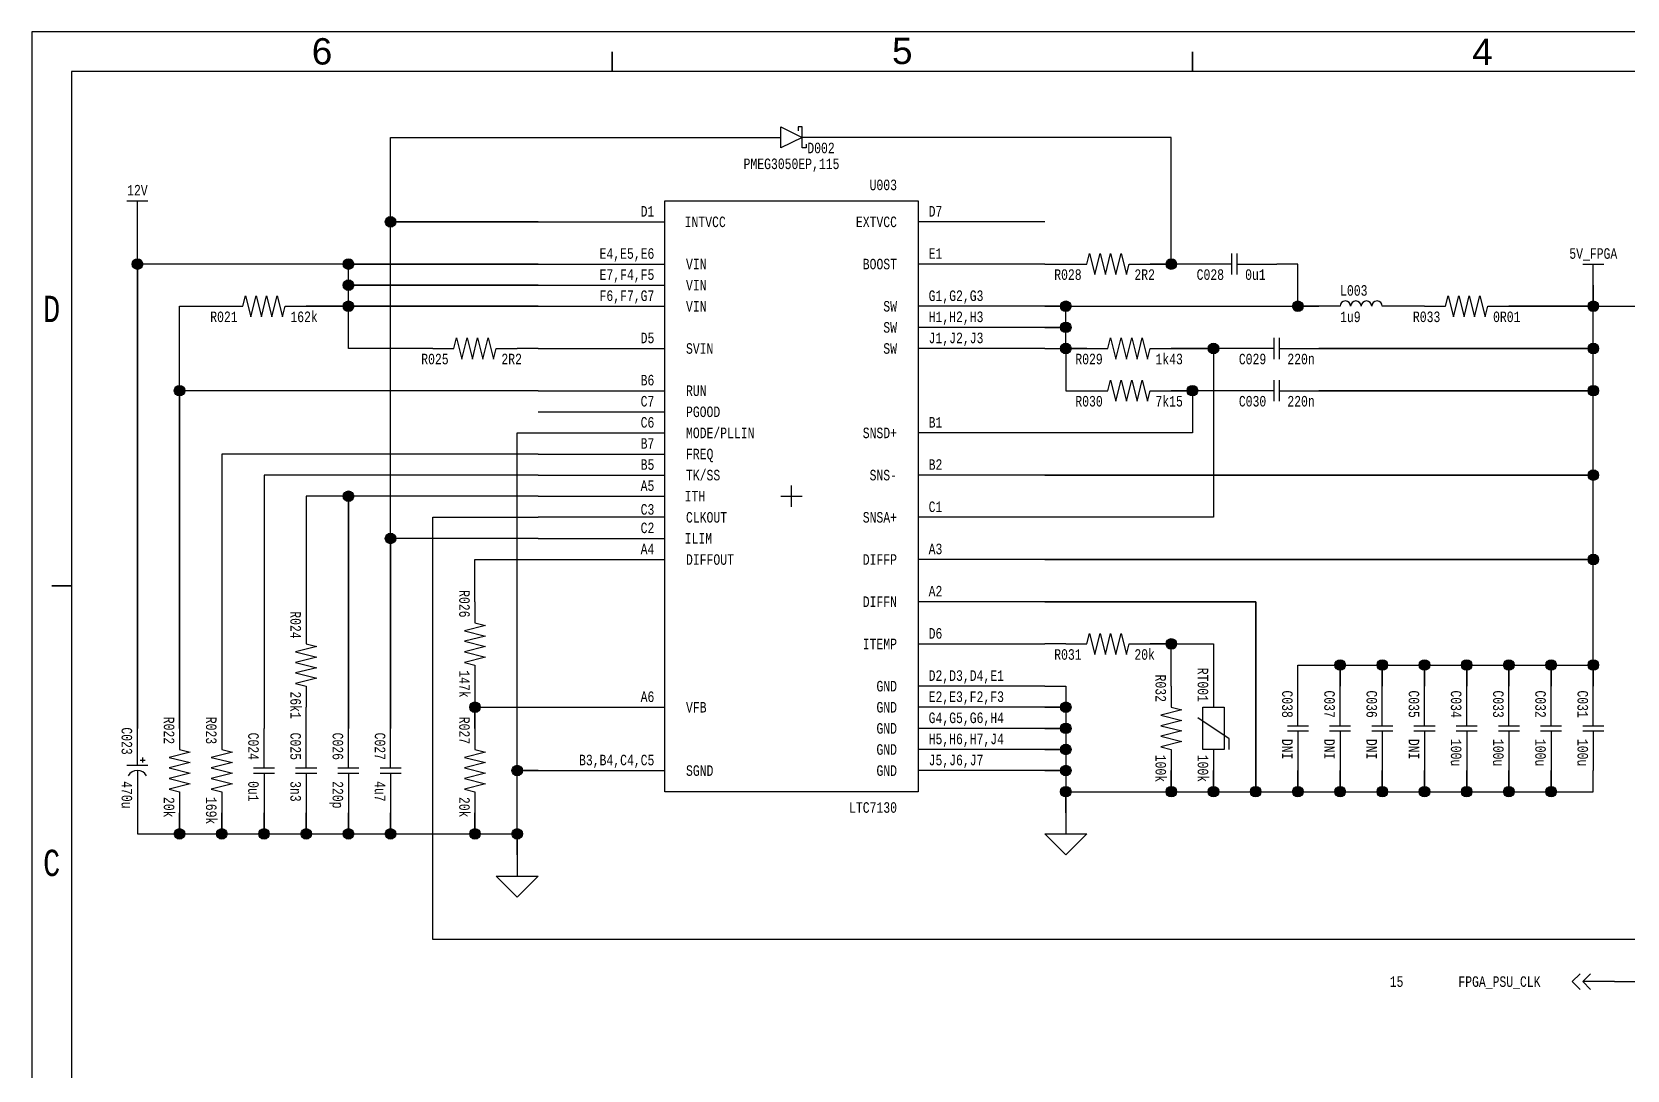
# Paper-space layout '14' of a CAD drawing. Header units: inches. Extents: x 0.2 to 16.8, y 0.2 to 10.8.
# Drawn here: x 0.25 to 7.81, y 5.83 to 10.75 of the extents above; entities that cross this region are included whole.
import ezdxf
from ezdxf.enums import TextEntityAlignment as Align

# ---------------------------------------------------------------- set-up
doc = ezdxf.new("R2010")
doc.units = ezdxf.units.IN
doc.header["$MEASUREMENT"] = 0
for name, color, linetype in [('BORDER', 13, 'Continuous'), ('COMPONENT', 14, 'Continuous'), ('SIGNAL', 84, 'Continuous'), ('TEXT', 252, 'Continuous')]:
    doc.layers.add(name, color=color, linetype=linetype)
doc.styles.add('Monotxt_75', font='monotxt.shx', dxfattribs={"width": 0.75})
doc.styles.get("Standard").update_dxf_attribs({"font": 'arial.ttf'})

# ---------------------------------------------------------------- blocks, each defined once
blk = doc.blocks.new('ANSI B Frame')
at = {"layer": 'BORDER'}
for points in [[(0.25, 0.25), (16.75, 0.25), (16.75, 10.75), (0.25, 10.75)], [(0.4375, 0.4375), (16.5625, 0.4375), (16.5625, 10.5625), (0.4375, 10.5625)]]:
    blk.add_lwpolyline(points, close=True, dxfattribs=at)
at = {"layer": 'BORDER', "lineweight": 35}
for points in [[(3, 10.65625), (3, 10.5625)], [(5.75, 10.65625), (5.75, 10.5625)], [(0.34375, 8.125), (0.4375, 8.125)]]:
    blk.add_lwpolyline(points, dxfattribs=at)
at = {"layer": 'BORDER', "style": 'Monotxt_75', "width": 0.75}
for s, p in [('D', (0.34375, 9.4375)), ('C', (0.34375, 6.8125))]:
    blk.add_text(s, height=0.125, dxfattribs=at).set_placement(p, align=Align.MIDDLE_CENTER)
at = {"layer": 'BORDER', "flags": 8}
for tag, p in [('ZN6', (1.625, 10.65787)), ('ZN5', (4.375, 10.66009)), ('ZN4', (7.125, 10.65625)), ('ZN3', (9.875, 10.65796)), ('ZN2', (12.625, 10.65574)), ('ZN1', (15.375, 10.65574)), ('ZN6', (1.625, 0.34375)), ('ZN5', (4.375, 0.34375)), ('ZN4', (7.125, 0.34375)), ('ZN3', (9.875, 0.34375)), ('ZN2', (12.625, 0.34375)), ('ZN1', (15.375, 0.34375))]:
    blk.add_attdef(tag, text='', height=0.125, dxfattribs=at).set_placement(p, align=Align.MIDDLE_CENTER)
at = {"layer": 'TEXT', "style": 'Monotxt_75', "width": 0.75, "flags": 8}
for tag, height, p in [('DESRP', 0.0625, (13.625, 1)), ('DWG_NO', 0.1875, (13.9625, 0.7125))]:
    blk.add_attdef(tag, text='', height=height, dxfattribs=at).set_placement(p, align=Align.MIDDLE_LEFT)
for tag, height, p in [('SHTSZ', 0.1875, (13.7375, 0.7125)), ('REV', 0.1875, (16.4125, 0.7125)), ('SCALE', 0.0625, (14.15625, 0.5)), ('REVDATE', 0.0625, (15.11875, 0.5)), ('CURRSHT', 0.0625, (16.0625, 0.5)), ('LASTSHT', 0.0625, (16.4375, 0.5))]:
    blk.add_attdef(tag, text='', height=height, dxfattribs=at).set_placement(p, align=Align.MIDDLE_CENTER)
blk = doc.blocks.new('RES')
blk.add_lwpolyline([(-0.2, 0), (-0.1, 0), (-0.0875, 0.05), (-0.0625, -0.05), (-0.0375, 0.05), (-0.0125, -0.05), (0.0125, 0.05), (0.0375, -0.05), (0.0625, 0.05), (0.0875, -0.05), (0.1, 0), (0.2, 0)])
at = {"layer": 'TEXT', "style": 'Monotxt_75', "width": 0.75, "flags": 8}
blk.add_attdef('REFID', text='', height=0.05, dxfattribs=at).set_placement((-0.125, -0.025), align=Align.TOP_RIGHT)
blk.add_attdef('VALUE', text='', height=0.05, dxfattribs=at).set_placement((0.125, -0.025), align=Align.TOP_LEFT)
blk = doc.blocks.new('CAP')
for points in [[(0, 0.0125), (0, 0.2)], [(-0.05, 0.0125), (0.05, 0.0125)], [(-0.05, -0.0125), (0.05, -0.0125)], [(0, -0.0125), (0, -0.2)]]:
    blk.add_lwpolyline(points)
at = {"layer": 'TEXT', "style": 'Monotxt_75', "width": 0.75, "flags": 8}
blk.add_attdef('REFID', text='', height=0.05, rotation=270, dxfattribs=at).set_placement((-0.025, 0.05), align=Align.TOP_RIGHT)
blk.add_attdef('VALUE', text='', height=0.05, rotation=270, dxfattribs=at).set_placement((-0.025, -0.05), align=Align.TOP_LEFT)
blk = doc.blocks.new('LTC7130')
blk.add_lwpolyline([(-0.6, 1.4), (0.6, 1.4), (0.6, -1.4), (-0.6, -1.4)], close=True)
for points in [[(-1.2, 1.3), (-0.6, 1.3)], [(1.2, 1.3), (0.6, 1.3)], [(-1.2, 1.1), (-0.6, 1.1)], [(1.2, 1.1), (0.6, 1.1)], [(-1.2, 1), (-0.6, 1)], [(-1.2, 0.9), (-0.6, 0.9)], [(1.2, 0.9), (0.6, 0.9)], [(1.2, 0.8), (0.6, 0.8)], [(-1.2, 0.7), (-0.6, 0.7)], [(1.2, 0.7), (0.6, 0.7)], [(-1.2, 0.5), (-0.6, 0.5)], [(-1.2, 0.4), (-0.6, 0.4)], [(-1.2, 0.3), (-0.6, 0.3)], [(1.2, 0.3), (0.6, 0.3)], [(-1.2, 0.2), (-0.6, 0.2)], [(-1.2, 0.1), (-0.6, 0.1)], [(1.2, 0.1), (0.6, 0.1)], [(-1.2, 0), (-0.6, 0)], [(-0.6, -0.1), (-1.2, -0.1)], [(1.2, -0.1), (0.6, -0.1)], [(-1.2, -0.2), (-0.6, -0.2)], [(-1.2, -0.3), (-0.6, -0.3)], [(1.2, -0.3), (0.6, -0.3)], [(1.2, -0.5), (0.6, -0.5)], [(0.6, -0.7), (1.2, -0.7)], [(1.2, -0.9), (0.6, -0.9)], [(-1.2, -1), (-0.6, -1)], [(1.2, -1), (0.6, -1)], [(1.2, -1.1), (0.6, -1.1)], [(1.2, -1.2), (0.6, -1.2)], [(-1.2, -1.3), (-0.6, -1.3)], [(1.2, -1.3), (0.6, -1.3)]]:
    blk.add_lwpolyline(points)
at = {"color": 7}
for points in [[(-0.05, 0), (0, 0), (0, 0.05)], [(0, -0.05), (0, 0), (0.05, 0)]]:
    blk.add_lwpolyline(points, dxfattribs=at)
at = {"layer": 'TEXT', "style": 'Monotxt_75', "width": 0.75}
for s, p in [('D1', (-0.65, 1.325)), ('E4,E5,E6', (-0.65, 1.125)), ('E7,F4,F5', (-0.65, 1.025)), ('F6,F7,G7', (-0.65, 0.925)), ('D5', (-0.65, 0.725)), ('B6', (-0.65, 0.525)), ('C7', (-0.65, 0.425)), ('C6', (-0.65, 0.325)), ('B7', (-0.65, 0.225)), ('B5', (-0.65, 0.125)), ('A5', (-0.65, 0.025)), ('C3', (-0.65, -0.0875)), ('C2', (-0.65, -0.175)), ('A4', (-0.65, -0.275)), ('A6', (-0.65, -0.975)), ('B3,B4,C4,C5', (-0.65, -1.275))]:
    blk.add_text(s, height=0.05, dxfattribs=at).set_placement(p, align=Align.RIGHT)
for s, p in [('D7', (0.65, 1.325)), ('E1', (0.65, 1.125)), ('G1,G2,G3', (0.65, 0.925)), ('H1,H2,H3', (0.65, 0.825)), ('J1,J2,J3', (0.65, 0.725)), ('B1', (0.65, 0.325)), ('B2', (0.65, 0.125)), ('C1', (0.65, -0.075)), ('A3', (0.65, -0.275)), ('A2', (0.65, -0.475)), ('D6', (0.65, -0.675)), ('D2,D3,D4,E1', (0.65, -0.875)), ('E2,E3,F2,F3', (0.65, -0.975)), ('G4,G5,G6,H4', (0.65, -1.075)), ('H5,H6,H7,J4', (0.65, -1.175)), ('J5,J6,J7', (0.65, -1.275))]:
    blk.add_text(s, height=0.05, dxfattribs=at).set_placement(p)
for s, p in [('INTVCC', (-0.5062, 1.3)), ('VIN', (-0.5, 1.1)), ('VIN', (-0.5, 1)), ('VIN', (-0.5, 0.9)), ('SVIN', (-0.5, 0.7)), ('RUN', (-0.5, 0.5)), ('PGOOD', (-0.5, 0.4)), ('MODE/PLLIN', (-0.5, 0.3)), ('FREQ', (-0.5, 0.2)), ('TK/SS', (-0.5, 0.1)), ('ITH', (-0.5062, 0)), ('CLKOUT', (-0.5, -0.1)), ('ILIM', (-0.5062, -0.2)), ('DIFFOUT', (-0.5, -0.3)), ('VFB', (-0.5, -1)), ('SGND', (-0.5, -1.3))]:
    blk.add_text(s, height=0.05, dxfattribs=at).set_placement(p, align=Align.MIDDLE_LEFT)
for s, p in [('EXTVCC', (0.5, 1.3)), ('BOOST', (0.5, 1.1)), ('SW', (0.5, 0.9)), ('SW', (0.5, 0.8)), ('SW', (0.5, 0.7)), ('SNSD+', (0.5, 0.3)), ('SNS-', (0.5, 0.1)), ('SNSA+', (0.5, -0.1)), ('DIFFP', (0.5, -0.3)), ('DIFFN', (0.5, -0.5)), ('ITEMP', (0.5, -0.7)), ('GND', (0.5, -0.9)), ('GND', (0.5, -1)), ('GND', (0.5, -1.1)), ('GND', (0.5, -1.2)), ('GND', (0.5, -1.3))]:
    blk.add_text(s, height=0.05, dxfattribs=at).set_placement(p, align=Align.MIDDLE_RIGHT)
blk.add_text('LTC7130', height=0.05, dxfattribs=at).set_placement((0.5, -1.45), align=Align.TOP_RIGHT)
at = {"layer": 'TEXT', "style": 'Monotxt_75', "width": 0.75, "flags": 8}
blk.add_attdef('REFID', text='', height=0.05, dxfattribs=at).set_placement((0.5, 1.45), align=Align.RIGHT)
blk = doc.blocks.new('IND')
blk.add_lwpolyline([(0.2, 0), (0.1, 0, 1), (0.05, 0, 1), (0, 0, 1), (-0.05, 0, 1), (-0.1, 0), (-0.2, 0)], format="xyb")
at = {"layer": 'TEXT', "style": 'Monotxt_75', "width": 0.75, "flags": 8}
blk.add_attdef('REFID', (-0.1, 0.05), '', height=0.05, dxfattribs=at)
blk.add_attdef('VALUE', text='', height=0.05, dxfattribs=at).set_placement((-0.1, -0.025), align=Align.TOP_LEFT)
blk = doc.blocks.new('CONNECT')
blk.add_hatch(color=256).paths.add_polyline_path([(0.0125, 0, 1), (-0.0125, 0, 1)])
blk.add_circle((0, 0), 0.0125)
blk = doc.blocks.new('SUPPLY_BUS')
for points in [[(0, 0), (0.05, 0)], [(0.05, 0.025), (0.05, -0.025)]]:
    blk.add_lwpolyline(points)
blk = doc.blocks.new('CAP_POL')
for points in [[(0, 0.025), (0, 0.2)], [(-0.05, 0.025), (0.05, 0.025)], [(0, 0), (0, -0.2)], [(0.0125, 0.05), (0.0375, 0.05)], [(0.025, 0.0375), (0.025, 0.0625)]]:
    blk.add_lwpolyline(points)
blk.add_arc((0, -0.05), 0.05, 30, 150)
at = {"layer": 'TEXT', "style": 'Monotxt_75', "width": 0.75, "flags": 8}
blk.add_attdef('REFID', text='', height=0.05, rotation=270, dxfattribs=at).set_placement((-0.025, 0.075), align=Align.TOP_RIGHT)
blk.add_attdef('VALUE', text='', height=0.05, rotation=270, dxfattribs=at).set_placement((-0.025, -0.05), align=Align.TOP_LEFT)
blk = doc.blocks.new('FLOAT_GND')
blk.add_lwpolyline([(0, 0), (0, -0.05)])
blk.add_lwpolyline([(-0.05, -0.05), (0.05, -0.05), (0, -0.1)], close=True)
blk = doc.blocks.new('TO_CONN')
for points in [[(0, 0), (0.075, 0)], [(0.05625, 0.01875), (0.075, 0), (0.05625, -0.01875)], [(0.08125, 0.01875), (0.1, 0), (0.08125, -0.01875)]]:
    blk.add_lwpolyline(points)
blk = doc.blocks.new('D_SCHOTTKY')
for points in [[(-0.2, 0), (-0.05, 0)], [(0.06875, -0.03125), (0.06875, -0.05), (0.05, -0.05), (0.05, 0.05), (0.03125, 0.05), (0.03125, 0.03125)], [(0.2, 0), (0.05, 0)]]:
    blk.add_lwpolyline(points)
blk.add_lwpolyline([(0.05, 0), (-0.05, -0.05), (-0.05, 0.05)], close=True)
at = {"layer": 'TEXT', "style": 'Monotxt_75', "width": 0.75, "flags": 8}
blk.add_attdef('REFNO', text='', height=0.05, dxfattribs=at).set_placement((0.075, -0.025), align=Align.TOP_LEFT)
blk.add_attdef('MFGPN', text='', height=0.05, dxfattribs=at).set_placement((0, -0.1), align=Align.TOP_CENTER)
blk = doc.blocks.new('NTC')
for points in [[(0, 0.2), (0, 0.1)], [(0.075, -0.1), (0.075, -0.05), (-0.075, 0.05)], [(0, -0.1), (0, -0.2)]]:
    blk.add_lwpolyline(points)
blk.add_lwpolyline([(-0.05, 0.1), (0.05, 0.1), (0.05, -0.1), (-0.05, -0.1)], close=True)
at = {"layer": 'TEXT', "style": 'Monotxt_75', "width": 0.75, "flags": 8}
blk.add_attdef('REFID', text='', height=0.05, rotation=270, dxfattribs=at).set_placement((-0.025, 0.125), align=Align.TOP_RIGHT)
blk.add_attdef('VALUE', text='', height=0.05, rotation=270, dxfattribs=at).set_placement((-0.025, -0.125), align=Align.TOP_LEFT)

psp = doc.layouts.new('14')

# ---------------------------------------------------------------- linework, layer by layer
at = {"layer": 'SIGNAL'}
for points in [[(2.65, 8.35), (1.95, 8.35), (1.95, 7.45), (1.95, 9.85), (2.65, 9.85), (1.975, 9.85), (1.95, 9.875), (1.95, 10.25), (3.65, 10.25)], [(5.75, 9.65), (5.55, 9.65), (5.65, 9.65), (5.65, 10.25), (4.05, 10.25)], [(2.15, 9.25), (1.75, 9.25), (1.75, 9.45), (2.65, 9.45), (1.55, 9.45), (1.725, 9.45), (1.75, 9.475), (1.75, 9.55), (2.65, 9.55), (1.775, 9.55), (1.75, 9.575), (1.75, 9.65), (2.65, 9.65), (0.75, 9.65), (0.75, 7.45), (0.75, 9.85)], [(5.05, 9.25), (5.15, 9.25), (5.15, 9.35), (5.05, 9.35), (5.125, 9.35), (5.15, 9.375), (5.15, 9.45), (5.05, 9.45), (6.35, 9.45), (6.25, 9.45), (6.25, 9.65), (6.15, 9.65)], [(5.05, 9.65), (5.15, 9.65)], [(6.25, 7.65), (6.25, 7.75), (6.425, 7.75), (6.45, 7.725), (6.45, 7.65), (6.45, 7.75), (6.625, 7.75), (6.65, 7.725), (6.65, 7.65), (6.65, 7.75), (6.825, 7.75), (6.85, 7.725), (6.85, 7.65), (6.85, 7.75), (7.025, 7.75), (7.05, 7.725), (7.05, 7.65), (7.05, 7.75), (7.225, 7.75), (7.25, 7.725), (7.25, 7.65), (7.25, 7.75), (7.425, 7.75), (7.45, 7.725), (7.45, 7.65), (7.45, 7.75), (7.65, 7.75), (7.65, 7.65), (7.65, 8.225), (7.625, 8.25), (5.05, 8.25), (7.65, 8.25), (7.65, 8.625), (7.625, 8.65), (5.05, 8.65), (7.65, 8.65), (7.65, 9.05), (6.35, 9.05), (7.625, 9.05), (7.65, 9.075), (7.65, 9.25), (6.35, 9.25), (7.625, 9.25), (7.65, 9.275), (7.65, 9.55), (7.65, 9.45), (7.25, 9.45), (11.05, 9.45)], [(2.65, 9.05), (0.95, 9.05), (0.95, 7.45), (0.95, 9.45), (1.15, 9.45)], [(6.85, 9.45), (6.75, 9.45)], [(2.65, 9.25), (2.55, 9.25)], [(5.05, 9.25), (5.25, 9.25), (5.175, 9.25), (5.15, 9.225), (5.15, 9.05), (5.25, 9.05)], [(5.95, 9.25), (5.65, 9.25), (5.85, 9.25), (5.85, 8.45), (5.05, 8.45)], [(5.95, 9.05), (5.65, 9.05), (5.75, 9.05), (5.75, 8.85), (5.05, 8.85)], [(0.75, 7.05), (0.75, 6.95), (0.95, 6.95), (0.95, 7.05), (0.95, 6.975), (0.975, 6.95), (1.15, 6.95), (1.15, 7.05), (1.15, 6.975), (1.175, 6.95), (1.35, 6.95), (1.35, 7.05), (1.35, 6.975), (1.375, 6.95), (1.55, 6.95), (1.55, 7.05), (1.55, 6.975), (1.575, 6.95), (1.75, 6.95), (1.75, 7.05), (1.75, 6.975), (1.775, 6.95), (1.95, 6.95), (1.95, 7.05), (1.95, 6.975), (1.975, 6.95), (2.35, 6.95), (2.35, 7.05), (2.35, 6.975), (2.375, 6.95), (2.55, 6.95), (2.55, 6.85), (2.55, 7.25), (2.65, 7.25), (2.575, 7.25), (2.55, 7.275), (2.55, 8.85), (2.65, 8.85)], [(2.65, 8.75), (1.15, 8.75), (1.15, 7.45)], [(2.65, 8.65), (1.35, 8.65), (1.35, 7.45)], [(2.65, 8.55), (1.75, 8.55), (1.75, 7.45), (1.75, 8.525), (1.725, 8.55), (1.55, 8.55), (1.55, 7.95)], [(11.05, 7.75), (10.45, 7.75), (10.45, 6.45), (2.15, 6.45), (2.15, 8.45), (2.65, 8.45)], [(2.35, 8.05), (2.35, 8.25), (2.65, 8.25)], [(5.05, 7.65), (5.15, 7.65), (5.15, 7.55), (5.05, 7.55), (5.125, 7.55), (5.15, 7.525), (5.15, 7.45), (5.05, 7.45), (5.125, 7.45), (5.15, 7.425), (5.15, 7.35), (5.05, 7.35), (5.125, 7.35), (5.15, 7.325), (5.15, 7.25), (5.05, 7.25), (5.125, 7.25), (5.15, 7.225), (5.15, 7.05), (5.15, 7.05), (5.15, 7.15), (5.65, 7.15), (5.65, 7.25), (5.65, 7.175), (5.675, 7.15), (5.85, 7.15), (5.85, 7.25), (5.85, 7.175), (5.875, 7.15), (6.05, 7.15), (6.05, 8.05), (5.05, 8.05), (6.05, 8.05), (6.05, 7.175), (6.075, 7.15), (6.25, 7.15), (6.25, 7.25), (6.25, 7.175), (6.275, 7.15), (6.45, 7.15), (6.45, 7.25), (6.45, 7.175), (6.475, 7.15), (6.65, 7.15), (6.65, 7.25), (6.65, 7.175), (6.675, 7.15), (6.85, 7.15), (6.85, 7.25), (6.85, 7.175), (6.875, 7.15), (7.05, 7.15), (7.05, 7.25), (7.05, 7.175), (7.075, 7.15), (7.25, 7.15), (7.25, 7.25), (7.25, 7.175), (7.275, 7.15), (7.45, 7.15), (7.45, 7.25), (7.45, 7.175), (7.475, 7.15), (7.65, 7.15), (7.65, 7.25)], [(5.15, 7.85), (5.05, 7.85)], [(5.65, 7.65), (5.65, 7.85), (5.55, 7.85), (5.85, 7.85), (5.85, 7.65)], [(2.35, 7.65), (2.35, 7.45), (2.35, 7.55), (2.65, 7.55)], [(1.55, 7.45), (1.55, 7.55)], [(7.75, 6.25), (7.75, 6.25), (11.05, 6.25)]]:
    psp.add_lwpolyline(points, dxfattribs=at)

# ---------------------------------------------------------------- block references
ref = psp.add_blockref('ANSI B Frame', (0, 0))
ref.add_attrib('ZN4', '4', dxfattribs={"layer": 'BORDER', "height": 0.125}).set_placement((7.125, 10.6562), align=Align.MIDDLE_CENTER)
ref.add_attrib('ZN5', '5', dxfattribs={"layer": 'BORDER', "height": 0.125}).set_placement((4.375, 10.6601), align=Align.MIDDLE_CENTER)
ref.add_attrib('ZN6', '6', dxfattribs={"layer": 'BORDER', "height": 0.125}).set_placement((1.625, 10.6579), align=Align.MIDDLE_CENTER)
at = {"layer": 'COMPONENT'}
ref = psp.add_blockref('D_SCHOTTKY', (3.85, 10.25), dxfattribs=at)
ref.add_attrib('REFNO', 'D002', dxfattribs={"layer": 'TEXT', "height": 0.05, "style": 'Monotxt_75', "width": 0.75}).set_placement((3.925, 10.225), align=Align.TOP_LEFT)
ref.add_attrib('MFGPN', 'PMEG3050EP,115', dxfattribs={"layer": 'TEXT', "height": 0.05, "style": 'Monotxt_75', "width": 0.75}).set_placement((3.85, 10.15), align=Align.TOP_CENTER)
for name, p, values in [('LTC7130', (3.85, 8.55), {'REFID': 'U003'}), ('RES', (5.35, 9.65), {'REFID': 'R028', 'VALUE': '2R2'}), ('RES', (1.35, 9.45), {'REFID': 'R021', 'VALUE': '162k'}), ('RES', (7.05, 9.45), {'REFID': 'R033', 'VALUE': '0R01'}), ('RES', (2.35, 9.25), {'REFID': 'R025', 'VALUE': '2R2'}), ('RES', (5.45, 9.25), {'REFID': 'R029', 'VALUE': '1k43'}), ('RES', (5.45, 9.05), {'REFID': 'R030', 'VALUE': '7k15'}), ('RES', (5.35, 7.85), {'REFID': 'R031', 'VALUE': '20k'}), ('NTC', (5.85, 7.45), {'REFID': 'RT001', 'VALUE': '100k'}), ('CAP_POL', (0.75, 7.25), {'REFID': 'C023', 'VALUE': '470u'})]:
    psp.add_blockref(name, p, dxfattribs=at).add_auto_attribs(values)
at = {"layer": 'COMPONENT', "xscale": 2, "yscale": 2, "zscale": 2}
for name, p, rotation in [('SUPPLY_BUS', (0.75, 9.85), 90), ('SUPPLY_BUS', (7.65, 9.55), 90), ('TO_CONN', (7.75, 6.25), 180)]:
    psp.add_blockref(name, p, dxfattribs=dict(at, rotation=rotation))
at = {"layer": 'COMPONENT'}
ref = psp.add_blockref('CAP', (5.95, 9.65), dxfattribs=dict(at, rotation=90))
ref.add_attrib('REFID', 'C028', dxfattribs={"layer": 'TEXT', "height": 0.05, "style": 'Monotxt_75', "width": 0.75}).set_placement((5.9, 9.625), align=Align.TOP_RIGHT)
ref.add_attrib('VALUE', '0u1', dxfattribs={"layer": 'TEXT', "height": 0.05, "style": 'Monotxt_75', "width": 0.75}).set_placement((6, 9.625), align=Align.TOP_LEFT)
ref = psp.add_blockref('IND', (6.55, 9.45), dxfattribs=at)
ref.add_attrib('REFID', 'L003', (6.45, 9.5), dxfattribs={"layer": 'TEXT', "height": 0.05, "style": 'Monotxt_75', "width": 0.75})
ref.add_attrib('VALUE', '1u9', dxfattribs={"layer": 'TEXT', "height": 0.05, "style": 'Monotxt_75', "width": 0.75}).set_placement((6.45, 9.425), align=Align.TOP_LEFT)
ref = psp.add_blockref('CAP', (6.15, 9.25), dxfattribs=dict(at, rotation=90))
ref.add_attrib('REFID', 'C029', dxfattribs={"layer": 'TEXT', "height": 0.05, "style": 'Monotxt_75', "width": 0.75}).set_placement((6.1, 9.225), align=Align.TOP_RIGHT)
ref.add_attrib('VALUE', '220n', dxfattribs={"layer": 'TEXT', "height": 0.05, "style": 'Monotxt_75', "width": 0.75}).set_placement((6.2, 9.225), align=Align.TOP_LEFT)
ref = psp.add_blockref('CAP', (6.15, 9.05), dxfattribs=dict(at, rotation=90))
ref.add_attrib('REFID', 'C030', dxfattribs={"layer": 'TEXT', "height": 0.05, "style": 'Monotxt_75', "width": 0.75}).set_placement((6.1, 9.025), align=Align.TOP_RIGHT)
ref.add_attrib('VALUE', '220n', dxfattribs={"layer": 'TEXT', "height": 0.05, "style": 'Monotxt_75', "width": 0.75}).set_placement((6.2, 9.025), align=Align.TOP_LEFT)
at = {"layer": 'COMPONENT', "rotation": 270}
for p, values in [((2.35, 7.85), {'REFID': 'R026', 'VALUE': '147k'}), ((1.55, 7.75), {'REFID': 'R024', 'VALUE': '26k1'}), ((5.65, 7.45), {'REFID': 'R032', 'VALUE': '100k'}), ((0.95, 7.25), {'REFID': 'R022', 'VALUE': '20k'}), ((1.15, 7.25), {'REFID': 'R023', 'VALUE': '169k'}), ((2.35, 7.25), {'REFID': 'R027', 'VALUE': '20k'})]:
    psp.add_blockref('RES', p, dxfattribs=at).add_auto_attribs(values)
at = {"layer": 'COMPONENT'}
ref = psp.add_blockref('CAP', (6.25, 7.45), dxfattribs=at)
ref.add_attrib('REFID', 'C038', dxfattribs={"layer": 'TEXT', "height": 0.05, "rotation": 270, "style": 'Monotxt_75', "width": 0.75}).set_placement((6.225, 7.5), align=Align.TOP_RIGHT)
ref.add_attrib('VALUE', 'DNI', dxfattribs={"layer": 'TEXT', "height": 0.05, "rotation": 270, "style": 'Monotxt_75', "width": 0.75}).set_placement((6.225, 7.4), align=Align.TOP_LEFT)
ref = psp.add_blockref('CAP', (6.45, 7.45), dxfattribs=at)
ref.add_attrib('REFID', 'C037', dxfattribs={"layer": 'TEXT', "height": 0.05, "rotation": 270, "style": 'Monotxt_75', "width": 0.75}).set_placement((6.425, 7.5), align=Align.TOP_RIGHT)
ref.add_attrib('VALUE', 'DNI', dxfattribs={"layer": 'TEXT', "height": 0.05, "rotation": 270, "style": 'Monotxt_75', "width": 0.75}).set_placement((6.425, 7.4), align=Align.TOP_LEFT)
ref = psp.add_blockref('CAP', (6.65, 7.45), dxfattribs=at)
ref.add_attrib('REFID', 'C036', dxfattribs={"layer": 'TEXT', "height": 0.05, "rotation": 270, "style": 'Monotxt_75', "width": 0.75}).set_placement((6.625, 7.5), align=Align.TOP_RIGHT)
ref.add_attrib('VALUE', 'DNI', dxfattribs={"layer": 'TEXT', "height": 0.05, "rotation": 270, "style": 'Monotxt_75', "width": 0.75}).set_placement((6.625, 7.4), align=Align.TOP_LEFT)
ref = psp.add_blockref('CAP', (6.85, 7.45), dxfattribs=at)
ref.add_attrib('REFID', 'C035', dxfattribs={"layer": 'TEXT', "height": 0.05, "rotation": 270, "style": 'Monotxt_75', "width": 0.75}).set_placement((6.825, 7.5), align=Align.TOP_RIGHT)
ref.add_attrib('VALUE', 'DNI', dxfattribs={"layer": 'TEXT', "height": 0.05, "rotation": 270, "style": 'Monotxt_75', "width": 0.75}).set_placement((6.825, 7.4), align=Align.TOP_LEFT)
ref = psp.add_blockref('CAP', (7.05, 7.45), dxfattribs=at)
ref.add_attrib('REFID', 'C034', dxfattribs={"layer": 'TEXT', "height": 0.05, "rotation": 270, "style": 'Monotxt_75', "width": 0.75}).set_placement((7.025, 7.5), align=Align.TOP_RIGHT)
ref.add_attrib('VALUE', '100u', dxfattribs={"layer": 'TEXT', "height": 0.05, "rotation": 270, "style": 'Monotxt_75', "width": 0.75}).set_placement((7.025, 7.4), align=Align.TOP_LEFT)
ref = psp.add_blockref('CAP', (7.25, 7.45), dxfattribs=at)
ref.add_attrib('REFID', 'C033', dxfattribs={"layer": 'TEXT', "height": 0.05, "rotation": 270, "style": 'Monotxt_75', "width": 0.75}).set_placement((7.225, 7.5), align=Align.TOP_RIGHT)
ref.add_attrib('VALUE', '100u', dxfattribs={"layer": 'TEXT', "height": 0.05, "rotation": 270, "style": 'Monotxt_75', "width": 0.75}).set_placement((7.225, 7.4), align=Align.TOP_LEFT)
ref = psp.add_blockref('CAP', (7.45, 7.45), dxfattribs=at)
ref.add_attrib('REFID', 'C032', dxfattribs={"layer": 'TEXT', "height": 0.05, "rotation": 270, "style": 'Monotxt_75', "width": 0.75}).set_placement((7.425, 7.5), align=Align.TOP_RIGHT)
ref.add_attrib('VALUE', '100u', dxfattribs={"layer": 'TEXT', "height": 0.05, "rotation": 270, "style": 'Monotxt_75', "width": 0.75}).set_placement((7.425, 7.4), align=Align.TOP_LEFT)
ref = psp.add_blockref('CAP', (7.65, 7.45), dxfattribs=at)
ref.add_attrib('REFID', 'C031', dxfattribs={"layer": 'TEXT', "height": 0.05, "rotation": 270, "style": 'Monotxt_75', "width": 0.75}).set_placement((7.625, 7.5), align=Align.TOP_RIGHT)
ref.add_attrib('VALUE', '100u', dxfattribs={"layer": 'TEXT', "height": 0.05, "rotation": 270, "style": 'Monotxt_75', "width": 0.75}).set_placement((7.625, 7.4), align=Align.TOP_LEFT)
ref = psp.add_blockref('CAP', (1.35, 7.25), dxfattribs=at)
ref.add_attrib('REFID', 'C024', dxfattribs={"layer": 'TEXT', "height": 0.05, "rotation": 270, "style": 'Monotxt_75', "width": 0.75}).set_placement((1.325, 7.3), align=Align.TOP_RIGHT)
ref.add_attrib('VALUE', '0u1', dxfattribs={"layer": 'TEXT', "height": 0.05, "rotation": 270, "style": 'Monotxt_75', "width": 0.75}).set_placement((1.325, 7.2), align=Align.TOP_LEFT)
ref = psp.add_blockref('CAP', (1.55, 7.25), dxfattribs=at)
ref.add_attrib('REFID', 'C025', dxfattribs={"layer": 'TEXT', "height": 0.05, "rotation": 270, "style": 'Monotxt_75', "width": 0.75}).set_placement((1.525, 7.3), align=Align.TOP_RIGHT)
ref.add_attrib('VALUE', '3n3', dxfattribs={"layer": 'TEXT', "height": 0.05, "rotation": 270, "style": 'Monotxt_75', "width": 0.75}).set_placement((1.525, 7.2), align=Align.TOP_LEFT)
ref = psp.add_blockref('CAP', (1.75, 7.25), dxfattribs=at)
ref.add_attrib('REFID', 'C026', dxfattribs={"layer": 'TEXT', "height": 0.05, "rotation": 270, "style": 'Monotxt_75', "width": 0.75}).set_placement((1.725, 7.3), align=Align.TOP_RIGHT)
ref.add_attrib('VALUE', '220p', dxfattribs={"layer": 'TEXT', "height": 0.05, "rotation": 270, "style": 'Monotxt_75', "width": 0.75}).set_placement((1.725, 7.2), align=Align.TOP_LEFT)
ref = psp.add_blockref('CAP', (1.95, 7.25), dxfattribs=at)
ref.add_attrib('REFID', 'C027', dxfattribs={"layer": 'TEXT', "height": 0.05, "rotation": 270, "style": 'Monotxt_75', "width": 0.75}).set_placement((1.925, 7.3), align=Align.TOP_RIGHT)
ref.add_attrib('VALUE', '4u7', dxfattribs={"layer": 'TEXT', "height": 0.05, "rotation": 270, "style": 'Monotxt_75', "width": 0.75}).set_placement((1.925, 7.2), align=Align.TOP_LEFT)
at = {"layer": 'COMPONENT', "xscale": 2, "yscale": 2, "zscale": 2}
for p in [(5.15, 7.05), (2.55, 6.85)]:
    psp.add_blockref('FLOAT_GND', p, dxfattribs=at)
at = {"layer": 'SIGNAL', "xscale": 2, "yscale": 2, "zscale": 2}
for p in [(1.95, 9.85), (0.75, 9.65), (1.75, 9.65), (5.65, 9.65), (1.75, 9.55), (1.75, 9.45), (5.15, 9.45), (6.25, 9.45), (7.65, 9.45), (5.15, 9.35), (5.15, 9.25), (5.85, 9.25), (7.65, 9.25), (0.95, 9.05), (5.75, 9.05), (7.65, 9.05), (7.65, 8.65), (1.75, 8.55), (1.95, 8.35), (7.65, 8.25), (5.65, 7.85), (6.45, 7.75), (6.65, 7.75), (6.85, 7.75), (7.05, 7.75), (7.25, 7.75), (7.45, 7.75), (7.65, 7.75), (2.35, 7.55), (5.15, 7.55), (5.15, 7.45), (5.15, 7.35), (2.55, 7.25), (5.15, 7.25), (5.15, 7.15), (5.65, 7.15), (5.85, 7.15), (6.05, 7.15), (6.25, 7.15), (6.45, 7.15), (6.65, 7.15), (6.85, 7.15), (7.05, 7.15), (7.25, 7.15), (7.45, 7.15), (0.95, 6.95), (1.15, 6.95), (1.35, 6.95), (1.55, 6.95), (1.75, 6.95), (1.95, 6.95), (2.35, 6.95), (2.55, 6.95)]:
    psp.add_blockref('CONNECT', p, dxfattribs=at)

# ---------------------------------------------------------------- texts
at = {"layer": 'TEXT', "style": 'Monotxt_75', "width": 0.75}
for s, p in [('12V', (0.75, 9.975)), ('5V_FPGA', (7.65, 9.675))]:
    psp.add_text(s, height=0.05, dxfattribs=at).set_placement(p, align=Align.CENTER)
for s, p in [('15', (6.75, 6.25)), ('FPGA_PSU_CLK', (7.4, 6.25))]:
    psp.add_text(s, height=0.05, dxfattribs=at).set_placement(p, align=Align.MIDDLE_RIGHT)

doc.saveas('drawing.dxf')
